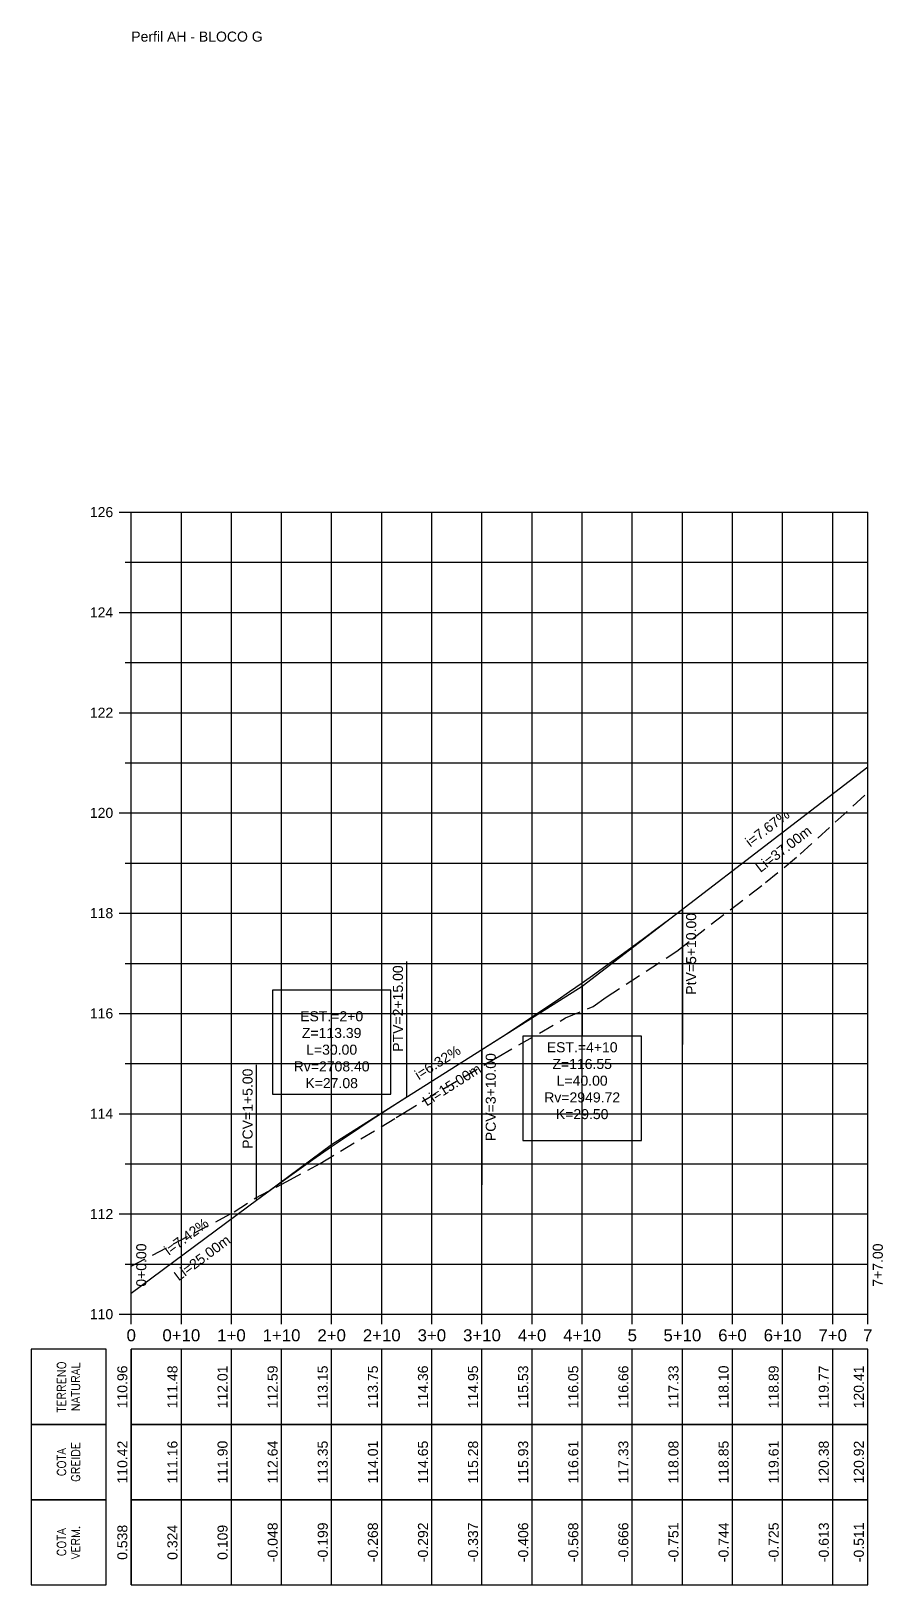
# Model space of a CAD drawing. Header units: metres. Extents: x 436314 to 439216, y 9612307 to 9615043.
# Drawn here: x 437370.6 to 437540.7, y 9612307.1 to 9612617 of the extents above; entities that cross this region are included whole.
import ezdxf

# ---------------------------------------------------------------- set-up
doc = ezdxf.new("R2010")
doc.units = ezdxf.units.M
doc.linetypes.add('HIDDEN', pattern=[9.525, 6.35, -3.175])
for name, color, linetype in [('Borda', 1, 'Continuous'), ('Cota', 2, 'Continuous'), ('COTA-TN', 7, 'Continuous'), ('Estacas', 7, 'Continuous'), ('Malha', 251, 'Continuous'), ('Perfil visualização', 7, 'Continuous'), ('PIs', 2, 'Continuous'), ('Plataforma 1', 10, 'Continuous'), ('Terreno', 3, 'HIDDEN'), ('TEXTO', 7, 'Continuous'), ('TXT-Curvas', 7, 'Continuous'), ('TXT-Estacas', 7, 'Continuous'), ('TXT-Perfil', 7, 'Continuous')]:
    doc.layers.add(name, color=color, linetype=linetype)
doc.styles.add('ARIAL', font='arial.ttf')
doc.styles.add('ROMANS', font='romans.shx')

msp = doc.modelspace()

# ---------------------------------------------------------------- linework, layer by layer
at = {"layer": 'Borda', "color": 3, "linetype": 'Continuous', "lineweight": -3}
for p, q in [((437388.23, 9612521.07), (437390.63, 9612521.07)), ((437389.43, 9612511.07), (437390.63, 9612511.07)), ((437388.23, 9612501.07), (437390.63, 9612501.07)), ((437389.43, 9612491.07), (437390.63, 9612491.07)), ((437388.23, 9612481.07), (437390.63, 9612481.07)), ((437389.43, 9612471.07), (437390.63, 9612471.07)), ((437388.23, 9612461.07), (437390.63, 9612461.07)), ((437389.43, 9612451.07), (437390.63, 9612451.07)), ((437388.23, 9612441.07), (437390.63, 9612441.07)), ((437389.43, 9612431.07), (437390.63, 9612431.07)), ((437388.23, 9612421.07), (437390.63, 9612421.07)), ((437389.43, 9612411.07), (437390.63, 9612411.07)), ((437388.23, 9612401.07), (437390.63, 9612401.07)), ((437389.43, 9612391.07), (437390.63, 9612391.07)), ((437388.23, 9612381.07), (437390.63, 9612381.07)), ((437389.43, 9612371.07), (437390.63, 9612371.07)), ((437388.23, 9612361.07), (437390.63, 9612361.07)), ((437388.23, 9612361.07), (437390.63, 9612361.07))]:
    msp.add_line(p, q, dxfattribs=at)
at = {"layer": 'Borda', "color": 1, "linetype": 'Continuous', "lineweight": -3}
for p, q in [((437390.63, 9612361.07), (437390.63, 9612521.07)), ((437390.63, 9612521.07), (437537.63, 9612521.07)), ((437537.63, 9612361.07), (437537.63, 9612521.07)), ((437390.63, 9612361.07), (437537.63, 9612361.07))]:
    msp.add_line(p, q, dxfattribs=at)
at = {"layer": 'COTA-TN', "color": 8, "linetype": 'Continuous', "lineweight": -3}
for p, q in [((437390.63, 9612307.07), (437390.63, 9612354.07)), ((437400.63, 9612307.07), (437400.63, 9612354.07)), ((437410.63, 9612307.07), (437410.63, 9612354.07)), ((437420.63, 9612307.07), (437420.63, 9612354.07)), ((437430.63, 9612307.07), (437430.63, 9612354.07)), ((437440.63, 9612307.07), (437440.63, 9612354.07)), ((437450.63, 9612307.07), (437450.63, 9612354.07)), ((437460.63, 9612307.07), (437460.63, 9612354.07)), ((437470.63, 9612307.07), (437470.63, 9612354.07)), ((437480.63, 9612307.07), (437480.63, 9612354.07)), ((437490.63, 9612307.07), (437490.63, 9612354.07)), ((437500.63, 9612307.07), (437500.63, 9612354.07)), ((437510.63, 9612307.07), (437510.63, 9612354.07)), ((437520.63, 9612307.07), (437520.63, 9612354.07)), ((437530.63, 9612307.07), (437530.63, 9612354.07)), ((437537.63, 9612307.07), (437537.63, 9612354.07))]:
    msp.add_line(p, q, dxfattribs=at)
for points in [[(437385.63, 9612339.07), (437385.63, 9612354.07), (437370.63, 9612354.07), (437370.63, 9612339.07)], [(437390.63, 9612339.07), (437537.63, 9612339.07), (437537.63, 9612354.07), (437390.63, 9612354.07)], [(437385.63, 9612324.07), (437385.63, 9612339.07), (437370.63, 9612339.07), (437370.63, 9612324.07)], [(437390.63, 9612324.07), (437537.63, 9612324.07), (437537.63, 9612339.07), (437390.63, 9612339.07)], [(437385.63, 9612307.07), (437385.63, 9612324.07), (437370.63, 9612324.07), (437370.63, 9612307.07)], [(437390.63, 9612307.07), (437537.63, 9612307.07), (437537.63, 9612324.07), (437390.63, 9612324.07)]]:
    msp.add_3dface(points, dxfattribs=at)
at = {"layer": 'Estacas', "color": 3, "linetype": 'Continuous', "lineweight": -3}
for p, q in [((437390.63, 9612359.07), (437390.63, 9612361.07)), ((437400.63, 9612359.07), (437400.63, 9612361.07)), ((437410.63, 9612359.07), (437410.63, 9612361.07)), ((437420.63, 9612359.07), (437420.63, 9612361.07)), ((437430.63, 9612359.07), (437430.63, 9612361.07)), ((437440.63, 9612359.07), (437440.63, 9612361.07)), ((437450.63, 9612359.07), (437450.63, 9612361.07)), ((437460.63, 9612359.07), (437460.63, 9612361.07)), ((437470.63, 9612359.07), (437470.63, 9612361.07)), ((437480.63, 9612359.07), (437480.63, 9612361.07)), ((437490.63, 9612359.07), (437490.63, 9612361.07)), ((437500.63, 9612359.07), (437500.63, 9612361.07)), ((437510.63, 9612359.07), (437510.63, 9612361.07)), ((437520.63, 9612359.07), (437520.63, 9612361.07)), ((437530.63, 9612359.07), (437530.63, 9612361.07)), ((437537.63, 9612359.07), (437537.63, 9612361.07))]:
    msp.add_line(p, q, dxfattribs=at)
at = {"layer": 'Malha', "color": 251, "linetype": 'Continuous', "lineweight": -3}
for p, q in [((437390.63, 9612521.07), (437537.63, 9612521.07)), ((437390.63, 9612361.07), (437390.63, 9612521.07)), ((437400.63, 9612361.07), (437400.63, 9612521.07)), ((437410.63, 9612361.07), (437410.63, 9612521.07)), ((437420.63, 9612361.07), (437420.63, 9612521.07)), ((437430.63, 9612361.07), (437430.63, 9612521.07)), ((437440.63, 9612361.07), (437440.63, 9612521.07)), ((437450.63, 9612361.07), (437450.63, 9612521.07)), ((437460.63, 9612361.07), (437460.63, 9612521.07)), ((437470.63, 9612361.07), (437470.63, 9612521.07)), ((437480.63, 9612361.07), (437480.63, 9612521.07)), ((437490.63, 9612361.07), (437490.63, 9612521.07)), ((437500.63, 9612361.07), (437500.63, 9612521.07)), ((437510.63, 9612361.07), (437510.63, 9612521.07)), ((437520.63, 9612361.07), (437520.63, 9612521.07)), ((437530.63, 9612361.07), (437530.63, 9612521.07)), ((437537.63, 9612361.07), (437537.63, 9612521.07)), ((437390.63, 9612511.07), (437537.63, 9612511.07)), ((437390.63, 9612501.07), (437537.63, 9612501.07)), ((437390.63, 9612491.07), (437537.63, 9612491.07)), ((437390.63, 9612481.07), (437537.63, 9612481.07)), ((437390.63, 9612471.07), (437537.63, 9612471.07)), ((437390.63, 9612461.07), (437537.63, 9612461.07)), ((437390.63, 9612451.07), (437537.63, 9612451.07)), ((437390.63, 9612441.07), (437537.63, 9612441.07)), ((437390.63, 9612431.07), (437537.63, 9612431.07)), ((437390.63, 9612421.07), (437537.63, 9612421.07)), ((437390.63, 9612411.07), (437537.63, 9612411.07)), ((437390.63, 9612401.07), (437537.63, 9612401.07)), ((437390.63, 9612391.07), (437537.63, 9612391.07)), ((437390.63, 9612381.07), (437537.63, 9612381.07)), ((437390.63, 9612371.07), (437537.63, 9612371.07)), ((437390.63, 9612361.07), (437537.63, 9612361.07)), ((437390.63, 9612361.07), (437537.63, 9612361.07))]:
    msp.add_line(p, q, dxfattribs=at)
at = {"layer": 'PIs', "color": 2, "linetype": 'Continuous', "lineweight": -3}
for p, q in [((437390.63, 9612361.07), (437390.63, 9612521.07)), ((437537.63, 9612361.07), (437537.63, 9612521.07))]:
    msp.add_line(p, q, dxfattribs=at)
at = {"layer": 'Plataforma 1', "color": 10, "linetype": 'Continuous', "lineweight": -3, "ltscale": 2}
for p, q in [((437480.63, 9612426.53), (437537.63, 9612470.25)), ((437498.13, 9612439.96), (437500.63, 9612441.87)), ((437495.63, 9612438.08), (437498.13, 9612439.96)), ((437490.63, 9612434.37), (437493.13, 9612436.21)), ((437493.13, 9612436.21), (437495.63, 9612438.08)), ((437485.63, 9612430.74), (437488.13, 9612432.55)), ((437488.13, 9612432.55), (437490.63, 9612434.37)), ((437483.13, 9612428.96), (437485.63, 9612430.74)), ((437430.63, 9612394.95), (437480.63, 9612426.53)), ((437478.13, 9612425.47), (437480.63, 9612427.21)), ((437480.63, 9612427.21), (437483.13, 9612428.96)), ((437473.13, 9612422.06), (437475.63, 9612423.75)), ((437475.63, 9612423.75), (437478.13, 9612425.47)), ((437468.13, 9612418.73), (437470.63, 9612420.38)), ((437470.63, 9612420.38), (437473.13, 9612422.06)), ((437463.13, 9612415.49), (437465.63, 9612417.1)), ((437465.63, 9612417.1), (437468.13, 9612418.73)), ((437460.63, 9612413.9), (437463.13, 9612415.49)), ((437441.88, 9612402.03), (437445.63, 9612404.42)), ((437438.13, 9612399.58), (437441.88, 9612402.03)), ((437434.38, 9612397.08), (437438.13, 9612399.58)), ((437390.63, 9612365.26), (437430.63, 9612394.95)), ((437430.63, 9612394.53), (437434.38, 9612397.08)), ((437423.13, 9612389.28), (437426.88, 9612391.93)), ((437426.88, 9612391.93), (437430.63, 9612394.53)), ((437419.38, 9612386.57), (437423.13, 9612389.28)), ((437415.63, 9612383.82), (437419.38, 9612386.57))]:
    msp.add_line(p, q, dxfattribs=at)
at = {"layer": 'Terreno', "color": 3, "linetype": 'HIDDEN', "lineweight": -3, "ltscale": 0.5}
for p, q in [((437524.12, 9612452.82), (437537.63, 9612465.15)), ((437517.25, 9612447.19), (437524.12, 9612452.82)), ((437502.62, 9612435.95), (437517.25, 9612447.19)), ((437499.52, 9612433.47), (437502.62, 9612435.95)), ((437485.43, 9612424.33), (437499.52, 9612433.47)), ((437482.85, 9612422.43), (437485.43, 9612424.33)), ((437463.84, 9612412.4), (437477.31, 9612420.18)), ((437477.31, 9612420.18), (437482.85, 9612422.43)), ((437448.7, 9612403.53), (437463.81, 9612412.39)), ((437463.81, 9612412.39), (437463.84, 9612412.4)), ((437444.86, 9612401.11), (437448.7, 9612403.53)), ((437428.31, 9612391.15), (437440.5, 9612398.46)), ((437440.5, 9612398.46), (437443.52, 9612400.3)), ((437443.52, 9612400.3), (437444.64, 9612400.97)), ((437444.64, 9612400.97), (437444.86, 9612401.11)), ((437421.7, 9612387.56), (437428.31, 9612391.15)), ((437415.34, 9612384.21), (437421.7, 9612387.56)), ((437411.18, 9612381.48), (437415.34, 9612384.21)), ((437390.63, 9612370.64), (437411.18, 9612381.48))]:
    msp.add_line(p, q, dxfattribs=at)
at = {"layer": 'TXT-Curvas', "color": 7, "linetype": 'Continuous', "lineweight": -3}
for p, q in [((437500.63, 9612441.87), (437500.63, 9612414.87)), ((437445.63, 9612404.42), (437445.63, 9612431.42)), ((437480.63, 9612426.53), (437480.63, 9612416.53)), ((437418.8, 9612425.75), (437418.8, 9612404.95)), ((437442.46, 9612425.75), (437418.8, 9612425.75)), ((437442.46, 9612404.95), (437442.46, 9612425.75)), ((437460.63, 9612413.9), (437460.63, 9612386.9)), ((437468.8, 9612416.53), (437468.8, 9612395.73)), ((437492.46, 9612416.53), (437468.8, 9612416.53)), ((437492.46, 9612395.73), (437492.46, 9612416.53)), ((437415.63, 9612383.82), (437415.63, 9612410.82)), ((437418.8, 9612404.95), (437442.46, 9612404.95)), ((437430.63, 9612394.95), (437430.63, 9612404.95)), ((437468.8, 9612395.73), (437492.46, 9612395.73))]:
    msp.add_line(p, q, dxfattribs=at)

# ---------------------------------------------------------------- texts
at = {"layer": 'Cota', "color": 2, "linetype": 'Continuous', "lineweight": -3, "char_height": 2, "attachment_point": 6, "style": 'ARIAL'}
for s, insert in [('{\\C256;126  }', (437387.03, 9612521.07)), ('{\\C256;124  }', (437387.03, 9612501.07)), ('{\\C256;122  }', (437387.03, 9612481.07)), ('{\\C256;120  }', (437387.03, 9612461.07)), ('{\\C256;118  }', (437387.03, 9612441.07)), ('{\\C256;116  }', (437387.03, 9612421.07)), ('{\\C256;114  }', (437387.03, 9612401.07)), ('{\\C256;112  }', (437387.03, 9612381.07)), ('{\\C256;110  }', (437387.03, 9612361.07))]:
    msp.add_mtext(s, dxfattribs=dict(at, insert=insert))
at = {"layer": 'Estacas', "color": 7, "linetype": 'Continuous', "lineweight": -3, "char_height": 2.4, "attachment_point": 2, "style": 'ARIAL'}
for s, insert in [('{\\C256;0}', (437390.63, 9612358.07)), ('{\\C256;0+10}', (437400.63, 9612358.07)), ('{\\C256;1+0}', (437410.63, 9612358.07)), ('{\\C256;1+10}', (437420.63, 9612358.07)), ('{\\C256;2+0}', (437430.63, 9612358.07)), ('{\\C256;2+10}', (437440.63, 9612358.07)), ('{\\C256;3+0}', (437450.63, 9612358.07)), ('{\\C256;3+10}', (437460.63, 9612358.07)), ('{\\C256;4+0}', (437470.63, 9612358.07)), ('{\\C256;4+10}', (437480.63, 9612358.07)), ('{\\C256;5}', (437490.63, 9612358.07)), ('{\\C256;5+10}', (437500.63, 9612358.07)), ('{\\C256;6+0}', (437510.63, 9612358.07)), ('{\\C256;6+10}', (437520.63, 9612358.07)), ('{\\C256;7+0}', (437530.63, 9612358.07)), ('{\\C256;7}', (437537.63, 9612358.07))]:
    msp.add_mtext(s, dxfattribs=dict(at, insert=insert))
at = {"layer": 'Perfil visualização', "color": 7, "linetype": 'Continuous', "lineweight": -3, "char_height": 1.7, "attachment_point": 5, "rotation": 90, "style": 'ROMANS'}
for s, insert in [('{\\C256;TERRENO\\PNATURAL}', (437378.13, 9612346.57)), ('{\\C256;COTA\\PGREIDE}', (437378.13, 9612331.57)), ('{\\C256;COTA\\PVERM.}', (437378.13, 9612315.57))]:
    msp.add_mtext(s, dxfattribs=dict(at, insert=insert))
at = {"layer": 'TEXTO', "color": 4, "linetype": 'Continuous', "lineweight": -3, "insert": (437390.63, 9612614.91), "char_height": 2, "attachment_point": 7, "style": 'ARIAL'}
msp.add_mtext('Perfil AH - BLOCO G', dxfattribs=at)
at = {"layer": 'TEXTO', "color": 7, "linetype": 'Continuous', "lineweight": -3, "char_height": 2, "style": 'ARIAL'}
for s, insert, attachment_point, rotation in [('i=7.67%', (437518.22, 9612457.25), 8, 37.4935), ('Li=37.00m', (437520.2, 9612454.67), 2, 37.4935), ('i=6.32%', (437452.33, 9612410.43), 8, 32.2741), ('Li=15.00m', (437454.07, 9612407.68), 2, 32.2741), ('i=7.42%', (437402.24, 9612375.74), 8, 36.5868), ('Li=25.00m', (437404.18, 9612373.13), 2, 36.5868)]:
    msp.add_mtext(s, dxfattribs=dict(at, insert=insert, attachment_point=attachment_point, rotation=rotation))
at = {"layer": 'TXT-Curvas', "color": 7, "linetype": 'Continuous', "lineweight": -3, "char_height": 2, "rotation": 90, "style": 'ARIAL'}
for s, insert, attachment_point in [('{\\C256;PtV=5+10.00}', (437501.38, 9612441.12), 3), ('{\\C256;PTV=2+15.00}', (437444.88, 9612430.67), 9), ('{\\C256;PCV=3+10.00}', (437461.38, 9612413.15), 3), ('{\\C256;PCV=1+5.00}', (437414.88, 9612410.07), 9)]:
    msp.add_mtext(s, dxfattribs=dict(at, insert=insert, attachment_point=attachment_point))
at = {"layer": 'TXT-Curvas', "color": 7, "linetype": 'Continuous', "lineweight": -3, "char_height": 2, "style": 'ARIAL'}
for s, insert, attachment_point in [('EST.=2+0\\PZ=113.39\\PL=30.00\\PRv=2708.40\\PK=27.08', (437430.63, 9612406.15), 8), ('EST.=4+10\\PZ=116.55\\PL=40.00\\PRv=2949.72\\PK=29.50', (437480.63, 9612415.33), 2)]:
    msp.add_mtext(s, dxfattribs=dict(at, insert=insert, attachment_point=attachment_point))
at = {"layer": 'TXT-Estacas', "color": 7, "linetype": 'Continuous', "lineweight": -3, "char_height": 2, "attachment_point": 2, "rotation": 90, "style": 'ARIAL'}
for s, insert in [('0+0.00', (437391.63, 9612370.87)), ('7+7.00', (437538.63, 9612370.87))]:
    msp.add_mtext(s, dxfattribs=dict(at, insert=insert))
at = {"layer": 'TXT-Perfil', "color": 7, "linetype": 'Continuous', "lineweight": -3, "char_height": 2, "attachment_point": 8, "rotation": 90, "style": 'ARIAL'}
for s, insert in [('110.96', (437389.88, 9612346.57)), ('111.48', (437399.88, 9612346.57)), ('112.01', (437409.88, 9612346.57)), ('112.59', (437419.88, 9612346.57)), ('113.15', (437429.88, 9612346.57)), ('113.75', (437439.88, 9612346.57)), ('114.36', (437449.88, 9612346.57)), ('114.95', (437459.88, 9612346.57)), ('115.53', (437469.88, 9612346.57)), ('116.05', (437479.88, 9612346.57)), ('116.66', (437489.88, 9612346.57)), ('117.33', (437499.88, 9612346.57)), ('118.10', (437509.88, 9612346.57)), ('118.89', (437519.88, 9612346.57)), ('119.77', (437529.88, 9612346.57)), ('120.41', (437536.88, 9612346.57)), ('110.42', (437389.88, 9612331.57)), ('111.16', (437399.88, 9612331.57)), ('111.90', (437409.88, 9612331.57)), ('112.64', (437419.88, 9612331.57)), ('113.35', (437429.88, 9612331.57)), ('114.01', (437439.88, 9612331.57)), ('114.65', (437449.88, 9612331.57)), ('115.28', (437459.88, 9612331.57)), ('115.93', (437469.88, 9612331.57)), ('116.61', (437479.88, 9612331.57)), ('117.33', (437489.88, 9612331.57)), ('118.08', (437499.88, 9612331.57)), ('118.85', (437509.88, 9612331.57)), ('119.61', (437519.88, 9612331.57)), ('120.38', (437529.88, 9612331.57)), ('120.92', (437536.88, 9612331.57)), ('0.538', (437389.88, 9612315.57)), ('0.324', (437399.88, 9612315.57)), ('0.109', (437409.88, 9612315.57)), ('-0.048', (437419.88, 9612315.57)), ('-0.199', (437429.88, 9612315.57)), ('-0.268', (437439.88, 9612315.57)), ('-0.292', (437449.88, 9612315.57)), ('-0.337', (437459.88, 9612315.57)), ('-0.406', (437469.88, 9612315.57)), ('-0.568', (437479.88, 9612315.57)), ('-0.666', (437489.88, 9612315.57)), ('-0.751', (437499.88, 9612315.57)), ('-0.744', (437509.88, 9612315.57)), ('-0.725', (437519.88, 9612315.57)), ('-0.613', (437529.88, 9612315.57)), ('-0.511', (437536.88, 9612315.57))]:
    msp.add_mtext(s, dxfattribs=dict(at, insert=insert))

doc.saveas('drawing.dxf')
